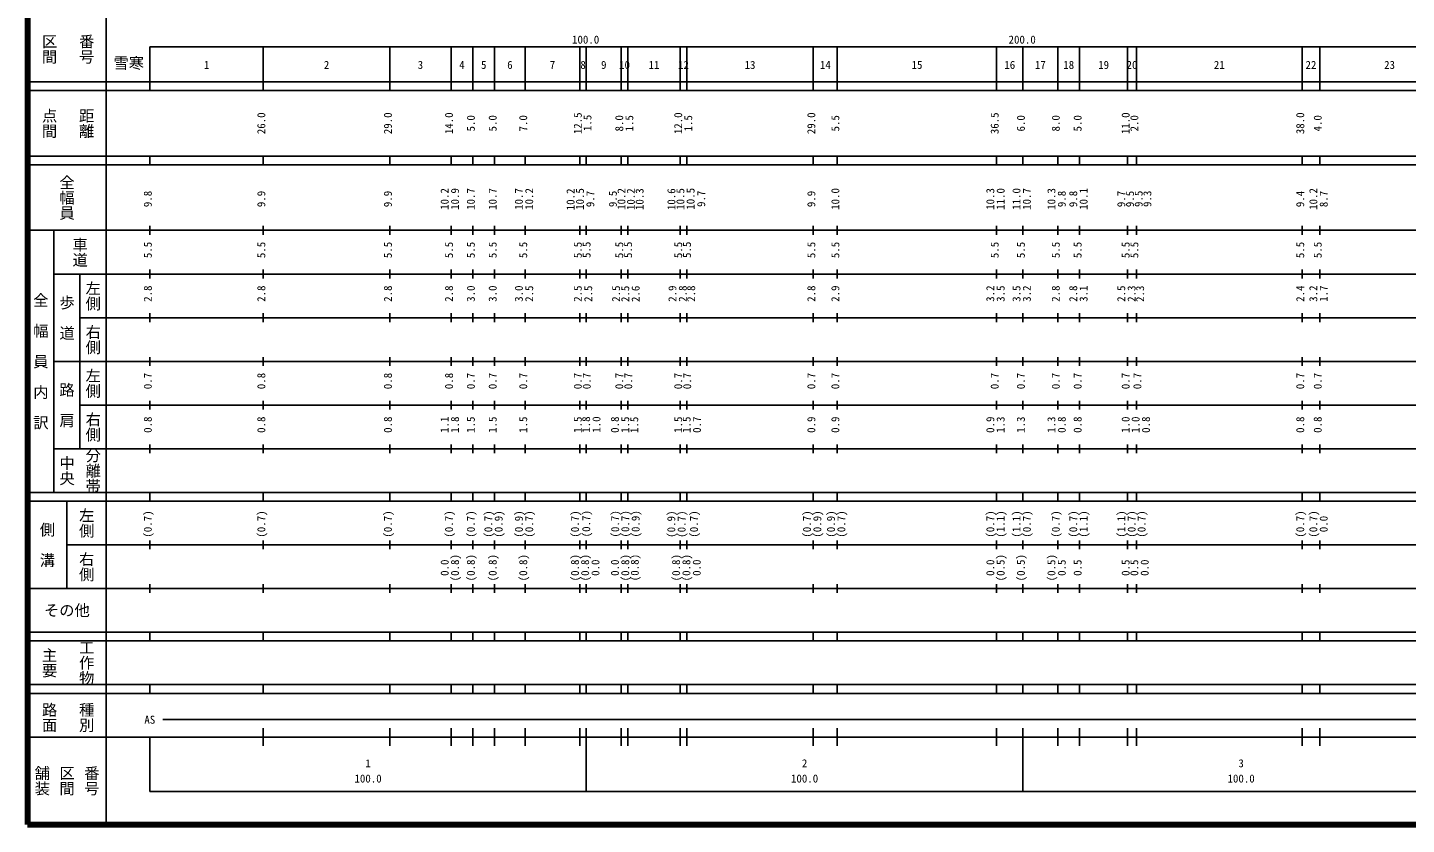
# Model space of a CAD drawing. Units: millimetres on the paper, enlarged 1000 times. Extents: x 40000 to 680000, y 20000 to 380000.
# Drawn here: x 40000 to 355869, y 20000 to 202409 of the extents above; entities that cross this region are included whole.
import ezdxf
from ezdxf.enums import TextEntityAlignment as Align

# ---------------------------------------------------------------- set-up
doc = ezdxf.new("R2010")
doc.units = ezdxf.units.MM
doc.header["$LTSCALE"] = 1000
doc.layers.add('M-TTL', color=2, linetype='Continuous', lineweight=140)
doc.layers.add('M-TTL-BAND', color=7, linetype='Continuous', lineweight=25)
doc.layers.add('M-TTL-TXT', color=7, linetype='Continuous')
doc.styles.add('@ＭＳ ゴシック', font='')
doc.styles.add('ＭＳ ゴシック', font='')
doc.styles.get('@ＭＳ ゴシック').set_extended_font_data('@MS Gothic')
doc.styles.get('ＭＳ ゴシック').set_extended_font_data('MS Gothic')

msp = doc.modelspace()

# ---------------------------------------------------------------- linework, layer by layer
at = {"layer": 'M-TTL'}
for p, q in [((40000, 380000), (40000, 20000)), ((40000, 20000), (680000, 20000))]:
    msp.add_line(p, q, dxfattribs=at)
at = {"layer": 'M-TTL-BAND'}
for p, q in [((58000, 370000), (58000, 20000)), ((68000, 198000), (579000, 198000)), ((68000, 198000), (68000, 188000)), ((94000, 188000), (94000, 198000)), ((123000, 188000), (123000, 198000)), ((137000, 188000), (137000, 198000)), ((142000, 188000), (142000, 198000)), ((147000, 188000), (147000, 198000)), ((154000, 188000), (154000, 198000)), ((166500, 188000), (166500, 198000)), ((168000, 188000), (168000, 198000)), ((176000, 188000), (176000, 198000)), ((177500, 188000), (177500, 198000)), ((189500, 188000), (189500, 198000)), ((191000, 188000), (191000, 198000)), ((220000, 188000), (220000, 198000)), ((225500, 188000), (225500, 198000)), ((262000, 188000), (262000, 198000)), ((268000, 188000), (268000, 198000)), ((276000, 188000), (276000, 198000)), ((281000, 188000), (281000, 198000)), ((292000, 188000), (292000, 198000)), ((294000, 188000), (294000, 198000)), ((332000, 188000), (332000, 198000)), ((336000, 188000), (336000, 198000)), ((40000, 190000), (579000, 190000)), ((40000, 188000), (579000, 188000)), ((40000, 173000), (579000, 173000)), ((40000, 171000), (579000, 171000)), ((68000, 171000), (68000, 173000)), ((94000, 171000), (94000, 173000)), ((123000, 171000), (123000, 173000)), ((137000, 171000), (137000, 173000)), ((142000, 171000), (142000, 173000)), ((147000, 171000), (147000, 173000)), ((154000, 171000), (154000, 173000)), ((166500, 171000), (166500, 173000)), ((168000, 171000), (168000, 173000)), ((176000, 171000), (176000, 173000)), ((177500, 171000), (177500, 173000)), ((189500, 171000), (189500, 173000)), ((191000, 171000), (191000, 173000)), ((220000, 171000), (220000, 173000)), ((225500, 171000), (225500, 173000)), ((262000, 171000), (262000, 173000)), ((268000, 171000), (268000, 173000)), ((276000, 171000), (276000, 173000)), ((281000, 171000), (281000, 173000)), ((292000, 171000), (292000, 173000)), ((294000, 171000), (294000, 173000)), ((332000, 171000), (332000, 173000)), ((336000, 171000), (336000, 173000)), ((40000, 156000), (579000, 156000)), ((46000, 96000), (46000, 156000)), ((68000, 155000), (68000, 157000)), ((94000, 155000), (94000, 157000)), ((123000, 155000), (123000, 157000)), ((137000, 155000), (137000, 157000)), ((142000, 155000), (142000, 157000)), ((147000, 155000), (147000, 157000)), ((154000, 155000), (154000, 157000)), ((166500, 155000), (166500, 157000)), ((168000, 155000), (168000, 157000)), ((176000, 155000), (176000, 157000)), ((177500, 155000), (177500, 157000)), ((189500, 155000), (189500, 157000)), ((191000, 155000), (191000, 157000)), ((220000, 155000), (220000, 157000)), ((225500, 155000), (225500, 157000)), ((262000, 155000), (262000, 157000)), ((268000, 155000), (268000, 157000)), ((276000, 155000), (276000, 157000)), ((281000, 155000), (281000, 157000)), ((292000, 155000), (292000, 157000)), ((294000, 155000), (294000, 157000)), ((332000, 155000), (332000, 157000)), ((336000, 155000), (336000, 157000)), ((46000, 146000), (579000, 146000)), ((52000, 146000), (52000, 106000)), ((68000, 145000), (68000, 147000)), ((94000, 145000), (94000, 147000)), ((123000, 145000), (123000, 147000)), ((137000, 145000), (137000, 147000)), ((142000, 145000), (142000, 147000)), ((147000, 145000), (147000, 147000)), ((154000, 145000), (154000, 147000)), ((166500, 145000), (166500, 147000)), ((168000, 145000), (168000, 147000)), ((176000, 145000), (176000, 147000)), ((177500, 145000), (177500, 147000)), ((189500, 145000), (189500, 147000)), ((191000, 145000), (191000, 147000)), ((220000, 145000), (220000, 147000)), ((225500, 145000), (225500, 147000)), ((262000, 145000), (262000, 147000)), ((268000, 145000), (268000, 147000)), ((276000, 145000), (276000, 147000)), ((281000, 145000), (281000, 147000)), ((292000, 145000), (292000, 147000)), ((294000, 145000), (294000, 147000)), ((332000, 145000), (332000, 147000)), ((336000, 145000), (336000, 147000)), ((52000, 136000), (579000, 136000)), ((68000, 135000), (68000, 137000)), ((94000, 135000), (94000, 137000)), ((123000, 135000), (123000, 137000)), ((137000, 135000), (137000, 137000)), ((142000, 135000), (142000, 137000)), ((147000, 135000), (147000, 137000)), ((154000, 135000), (154000, 137000)), ((166500, 135000), (166500, 137000)), ((168000, 135000), (168000, 137000)), ((176000, 135000), (176000, 137000)), ((177500, 135000), (177500, 137000)), ((189500, 135000), (189500, 137000)), ((191000, 135000), (191000, 137000)), ((220000, 135000), (220000, 137000)), ((225500, 135000), (225500, 137000)), ((262000, 135000), (262000, 137000)), ((268000, 135000), (268000, 137000)), ((276000, 135000), (276000, 137000)), ((281000, 135000), (281000, 137000)), ((292000, 135000), (292000, 137000)), ((294000, 135000), (294000, 137000)), ((332000, 135000), (332000, 137000)), ((336000, 135000), (336000, 137000)), ((68000, 125000), (68000, 127000)), ((94000, 125000), (94000, 127000)), ((123000, 125000), (123000, 127000)), ((137000, 125000), (137000, 127000)), ((142000, 125000), (142000, 127000)), ((147000, 125000), (147000, 127000)), ((154000, 125000), (154000, 127000)), ((166500, 125000), (166500, 127000)), ((168000, 125000), (168000, 127000)), ((176000, 125000), (176000, 127000)), ((177500, 125000), (177500, 127000)), ((189500, 125000), (189500, 127000)), ((191000, 125000), (191000, 127000)), ((220000, 125000), (220000, 127000)), ((225500, 125000), (225500, 127000)), ((262000, 125000), (262000, 127000)), ((268000, 125000), (268000, 127000)), ((276000, 125000), (276000, 127000)), ((281000, 125000), (281000, 127000)), ((292000, 125000), (292000, 127000)), ((294000, 125000), (294000, 127000)), ((332000, 125000), (332000, 127000)), ((336000, 125000), (336000, 127000)), ((46000, 126000), (579000, 126000)), ((68000, 115000), (68000, 117000)), ((94000, 115000), (94000, 117000)), ((123000, 115000), (123000, 117000)), ((137000, 115000), (137000, 117000)), ((142000, 115000), (142000, 117000)), ((147000, 115000), (147000, 117000)), ((154000, 115000), (154000, 117000)), ((166500, 115000), (166500, 117000)), ((168000, 115000), (168000, 117000)), ((176000, 115000), (176000, 117000)), ((177500, 115000), (177500, 117000)), ((189500, 115000), (189500, 117000)), ((191000, 115000), (191000, 117000)), ((220000, 115000), (220000, 117000)), ((225500, 115000), (225500, 117000)), ((262000, 115000), (262000, 117000)), ((268000, 115000), (268000, 117000)), ((276000, 115000), (276000, 117000)), ((281000, 115000), (281000, 117000)), ((292000, 115000), (292000, 117000)), ((294000, 115000), (294000, 117000)), ((332000, 115000), (332000, 117000)), ((336000, 115000), (336000, 117000)), ((52000, 116000), (579000, 116000)), ((46000, 106000), (579000, 106000)), ((68000, 105000), (68000, 107000)), ((94000, 105000), (94000, 107000)), ((123000, 105000), (123000, 107000)), ((137000, 105000), (137000, 107000)), ((142000, 105000), (142000, 107000)), ((147000, 105000), (147000, 107000)), ((154000, 105000), (154000, 107000)), ((166500, 105000), (166500, 107000)), ((168000, 105000), (168000, 107000)), ((176000, 105000), (176000, 107000)), ((177500, 105000), (177500, 107000)), ((189500, 105000), (189500, 107000)), ((191000, 105000), (191000, 107000)), ((220000, 105000), (220000, 107000)), ((225500, 105000), (225500, 107000)), ((262000, 105000), (262000, 107000)), ((268000, 105000), (268000, 107000)), ((276000, 105000), (276000, 107000)), ((281000, 105000), (281000, 107000)), ((292000, 105000), (292000, 107000)), ((294000, 105000), (294000, 107000)), ((332000, 105000), (332000, 107000)), ((336000, 105000), (336000, 107000)), ((40000, 96000), (579000, 96000)), ((68000, 94000), (68000, 96000)), ((94000, 94000), (94000, 96000)), ((123000, 94000), (123000, 96000)), ((137000, 94000), (137000, 96000)), ((142000, 94000), (142000, 96000)), ((147000, 94000), (147000, 96000)), ((154000, 94000), (154000, 96000)), ((166500, 94000), (166500, 96000)), ((168000, 94000), (168000, 96000)), ((176000, 94000), (176000, 96000)), ((177500, 94000), (177500, 96000)), ((189500, 94000), (189500, 96000)), ((191000, 94000), (191000, 96000)), ((220000, 94000), (220000, 96000)), ((225500, 94000), (225500, 96000)), ((262000, 94000), (262000, 96000)), ((268000, 94000), (268000, 96000)), ((276000, 94000), (276000, 96000)), ((281000, 94000), (281000, 96000)), ((292000, 94000), (292000, 96000)), ((294000, 94000), (294000, 96000)), ((332000, 94000), (332000, 96000)), ((336000, 94000), (336000, 96000)), ((40000, 94000), (579000, 94000)), ((49000, 94000), (49000, 74000)), ((49000, 84000), (579000, 84000)), ((68000, 83000), (68000, 85000)), ((94000, 83000), (94000, 85000)), ((123000, 83000), (123000, 85000)), ((137000, 83000), (137000, 85000)), ((142000, 83000), (142000, 85000)), ((147000, 83000), (147000, 85000)), ((154000, 83000), (154000, 85000)), ((166500, 83000), (166500, 85000)), ((168000, 83000), (168000, 85000)), ((176000, 83000), (176000, 85000)), ((177500, 83000), (177500, 85000)), ((189500, 83000), (189500, 85000)), ((191000, 83000), (191000, 85000)), ((220000, 83000), (220000, 85000)), ((225500, 83000), (225500, 85000)), ((262000, 83000), (262000, 85000)), ((268000, 83000), (268000, 85000)), ((276000, 83000), (276000, 85000)), ((281000, 83000), (281000, 85000)), ((292000, 83000), (292000, 85000)), ((294000, 83000), (294000, 85000)), ((332000, 83000), (332000, 85000)), ((336000, 83000), (336000, 85000)), ((40000, 74000), (579000, 74000)), ((68000, 73000), (68000, 75000)), ((94000, 73000), (94000, 75000)), ((123000, 73000), (123000, 75000)), ((137000, 73000), (137000, 75000)), ((142000, 73000), (142000, 75000)), ((147000, 73000), (147000, 75000)), ((154000, 73000), (154000, 75000)), ((166500, 73000), (166500, 75000)), ((168000, 73000), (168000, 75000)), ((176000, 73000), (176000, 75000)), ((177500, 73000), (177500, 75000)), ((189500, 73000), (189500, 75000)), ((191000, 73000), (191000, 75000)), ((220000, 73000), (220000, 75000)), ((225500, 73000), (225500, 75000)), ((262000, 73000), (262000, 75000)), ((268000, 73000), (268000, 75000)), ((276000, 73000), (276000, 75000)), ((281000, 73000), (281000, 75000)), ((292000, 73000), (292000, 75000)), ((294000, 73000), (294000, 75000)), ((332000, 73000), (332000, 75000)), ((336000, 73000), (336000, 75000)), ((40000, 64000), (579000, 64000)), ((68000, 62000), (68000, 64000)), ((94000, 62000), (94000, 64000)), ((123000, 62000), (123000, 64000)), ((137000, 62000), (137000, 64000)), ((142000, 62000), (142000, 64000)), ((147000, 62000), (147000, 64000)), ((154000, 62000), (154000, 64000)), ((166500, 62000), (166500, 64000)), ((168000, 62000), (168000, 64000)), ((176000, 62000), (176000, 64000)), ((177500, 62000), (177500, 64000)), ((189500, 62000), (189500, 64000)), ((191000, 62000), (191000, 64000)), ((220000, 62000), (220000, 64000)), ((225500, 62000), (225500, 64000)), ((262000, 62000), (262000, 64000)), ((268000, 62000), (268000, 64000)), ((276000, 62000), (276000, 64000)), ((281000, 62000), (281000, 64000)), ((292000, 62000), (292000, 64000)), ((294000, 62000), (294000, 64000)), ((332000, 62000), (332000, 64000)), ((336000, 62000), (336000, 64000)), ((40000, 62000), (579000, 62000)), ((40000, 52000), (579000, 52000)), ((68000, 50000), (68000, 52000)), ((94000, 50000), (94000, 52000)), ((123000, 50000), (123000, 52000)), ((137000, 50000), (137000, 52000)), ((142000, 50000), (142000, 52000)), ((147000, 50000), (147000, 52000)), ((154000, 50000), (154000, 52000)), ((166500, 50000), (166500, 52000)), ((168000, 50000), (168000, 52000)), ((176000, 50000), (176000, 52000)), ((177500, 50000), (177500, 52000)), ((189500, 50000), (189500, 52000)), ((191000, 50000), (191000, 52000)), ((220000, 50000), (220000, 52000)), ((225500, 50000), (225500, 52000)), ((262000, 50000), (262000, 52000)), ((268000, 50000), (268000, 52000)), ((276000, 50000), (276000, 52000)), ((281000, 50000), (281000, 52000)), ((292000, 50000), (292000, 52000)), ((294000, 50000), (294000, 52000)), ((332000, 50000), (332000, 52000)), ((336000, 50000), (336000, 52000)), ((40000, 50000), (579000, 50000)), ((71000, 44000), (565000, 44000)), ((94000, 38000), (94000, 42000)), ((123000, 38000), (123000, 42000)), ((137000, 38000), (137000, 42000)), ((142000, 38000), (142000, 42000)), ((147000, 38000), (147000, 42000)), ((154000, 38000), (154000, 42000)), ((166500, 38000), (166500, 42000)), ((168000, 27500), (168000, 42000)), ((176000, 38000), (176000, 42000)), ((177500, 38000), (177500, 42000)), ((189500, 38000), (189500, 42000)), ((191000, 38000), (191000, 42000)), ((220000, 38000), (220000, 42000)), ((225500, 38000), (225500, 42000)), ((262000, 38000), (262000, 42000)), ((268000, 27500), (268000, 42000)), ((276000, 38000), (276000, 42000)), ((281000, 38000), (281000, 42000)), ((292000, 38000), (292000, 42000)), ((294000, 38000), (294000, 42000)), ((332000, 38000), (332000, 42000)), ((336000, 38000), (336000, 42000)), ((40000, 40000), (579000, 40000)), ((68000, 40000), (68000, 27500)), ((68000, 27500), (579000, 27500))]:
    msp.add_line(p, q, dxfattribs=at)

# ---------------------------------------------------------------- texts
at = {"layer": 'M-TTL-BAND', "style": '@ＭＳ ゴシック'}
for s, p in [('区間', (45000, 197500)), ('番号', (53500, 197500)), ('点間', (45000, 180500)), ('距離', (53500, 180500)), ('全幅員', (49000, 163500)), ('車道', (52000, 151000)), ('左側', (55000, 141000)), ('全\u3000幅\u3000員\u3000内\u3000訳', (43000, 126000)), ('歩\u3000道', (49000, 136000)), ('右側', (55000, 131000)), ('左側', (55000, 121000)), ('路\u3000肩', (49000, 116000)), ('右側', (55000, 111000)), ('中央', (49000, 101000)), ('分離帯', (55000, 101000)), ('左側', (53500, 89000)), ('側\u3000溝', (44500, 84000)), ('右側', (53500, 79000)), ('主要', (45000, 57000)), ('工作物', (53500, 57000)), ('路面', (45000, 44500)), ('種別', (53500, 44500)), ('舗装', (43333, 30000)), ('区間', (49000, 30000)), ('番号', (54667, 30000))]:
    msp.add_text(s, height=2566, rotation=270, dxfattribs=at).set_placement(p, align=Align.MIDDLE_CENTER)
at = {"layer": 'M-TTL-BAND', "style": 'ＭＳ ゴシック'}
for s, p in [('100.0', (167844, 198195)), ('200.0', (267844, 198195)), ('1', (81000, 192405)), ('2', (108500, 192405)), ('3', (130000, 192405)), ('4', (139500, 192405)), ('5', (144500, 192405)), ('6', (150500, 192405)), ('7', (160250, 192405)), ('8', (167250, 192405)), ('9', (172000, 192405)), ('10', (176750, 192405)), ('11', (183500, 192405)), ('12', (190250, 192405)), ('13', (205500, 192405)), ('14', (222750, 192405)), ('15', (243750, 192405)), ('16', (265000, 192405)), ('17', (272000, 192405)), ('18', (278500, 192405)), ('19', (286500, 192405)), ('20', (293000, 192405)), ('21', (313000, 192405)), ('22', (334000, 192405)), ('23', (352000, 192405)), ('AS', (68000, 42500)), ('1', (118000, 32523)), ('2', (218000, 32523)), ('3', (318000, 32523)), ('100.0', (118000, 29033)), ('100.0', (218000, 29033)), ('100.0', (318000, 29033))]:
    msp.add_text(s, height=1833, dxfattribs=at).set_placement(p, align=Align.BOTTOM_CENTER)
for s, p in [('26.0', (95000, 180500)), ('29.0', (124000, 180500)), ('14.0', (138000, 180500)), ('5.0', (143000, 180500)), ('5.0', (148000, 180500)), ('7.0', (155000, 180500)), ('12.5', (167500, 180500)), ('1.5', (169717, 180590)), ('8.0', (177000, 180500)), ('1.5', (179307, 180500)), ('12.0', (190500, 180500)), ('1.5', (192807, 180500)), ('29.0', (221000, 180500)), ('5.5', (226500, 180500)), ('36.5', (263000, 180500)), ('6.0', (269000, 180500)), ('8.0', (277000, 180500)), ('5.0', (282000, 180500)), ('11.0', (293000, 180500)), ('2.0', (295000, 180500)), ('38.0', (333000, 180500)), ('4.0', (337000, 180500)), ('9.8', (69000, 163174)), ('9.9', (95000, 163174)), ('9.9', (124000, 163174)), ('10.2', (137000, 163174)), ('10.9', (139370, 163174)), ('10.7', (143000, 163174)), ('10.7', (148000, 163174)), ('10.7', (154000, 163174)), ('10.2', (156370, 163174)), ('10.2', (165844, 163086)), ('10.5', (168000, 163174)), ('9.7', (170370, 163174)), ('9.5', (175534, 163189)), ('10.2', (177500, 163174)), ('10.2', (179655, 163128)), ('10.3', (181662, 163128)), ('10.6', (188942, 163115)), ('10.5', (191000, 163174)), ('10.5', (193338, 163220)), ('9.7', (195778, 163220)), ('9.9', (221000, 163174)), ('10.0', (226500, 163174)), ('10.3', (262000, 163174)), ('11.0', (264370, 163174)), ('11.0', (268000, 163174)), ('10.7', (270370, 163174)), ('10.3', (276000, 163174)), ('9.8', (278370, 163174)), ('9.8', (281000, 163174)), ('10.1', (283370, 163174)), ('9.7', (292000, 163174)), ('9.5', (294000, 163174)), ('9.5', (295985, 163211)), ('9.3', (297985, 163211)), ('9.4', (333000, 163174)), ('10.2', (336000, 163174)), ('8.7', (338370, 163174)), ('5.5', (69000, 151500)), ('5.5', (95000, 151500)), ('5.5', (124000, 151500)), ('5.5', (138000, 151500)), ('5.5', (143000, 151500)), ('5.5', (148000, 151500)), ('5.5', (155000, 151500)), ('5.5', (167500, 151500)), ('5.5', (169514, 151537)), ('5.5', (177000, 151500)), ('5.5', (179014, 151537)), ('5.5', (190500, 151500)), ('5.5', (192514, 151537)), ('5.5', (221000, 151500)), ('5.5', (226500, 151500)), ('5.5', (263000, 151500)), ('5.5', (269000, 151500)), ('5.5', (277000, 151500)), ('5.5', (282000, 151500)), ('5.5', (293000, 151500)), ('5.5', (295000, 151500)), ('5.5', (333000, 151500)), ('5.5', (337000, 151500)), ('2.8', (69000, 141500)), ('2.8', (95000, 141500)), ('2.8', (124000, 141500)), ('2.8', (138000, 141500)), ('3.0', (143000, 141500)), ('3.0', (148000, 141500)), ('3.0', (154000, 141500)), ('2.5', (156370, 141500)), ('2.5', (167500, 141500)), ('2.5', (169892, 141483)), ('2.5', (176266, 141500)), ('2.5', (178377, 141458)), ('2.6', (180747, 141458)), ('2.9', (189179, 141500)), ('2.8', (191549, 141500)), ('2.8', (193470, 141504)), ('2.8', (221000, 141500)), ('2.9', (226500, 141500)), ('3.2', (262000, 141500)), ('3.5', (264370, 141500)), ('3.5', (268000, 141500)), ('3.2', (270370, 141500)), ('2.8', (277000, 141500)), ('2.8', (281000, 141500)), ('3.1', (283370, 141500)), ('2.5', (292000, 141500)), ('2.3', (294370, 141500)), ('2.3', (296321, 141471)), ('2.4', (333000, 141500)), ('3.2', (336000, 141500)), ('1.7', (338370, 141500)), ('0.7', (69000, 121500)), ('0.8', (95000, 121500)), ('0.8', (124000, 121500)), ('0.8', (138000, 121500)), ('0.7', (143000, 121500)), ('0.7', (148000, 121500)), ('0.7', (155000, 121500)), ('0.7', (167500, 121500)), ('0.7', (169558, 121500)), ('0.7', (177000, 121500)), ('0.7', (179058, 121500)), ('0.7', (190500, 121500)), ('0.7', (192558, 121500)), ('0.7', (221000, 121500)), ('0.7', (226500, 121500)), ('0.7', (263000, 121500)), ('0.7', (269000, 121500)), ('0.7', (277000, 121500)), ('0.7', (282000, 121500)), ('0.7', (293000, 121500)), ('0.7', (295688, 121500)), ('0.7', (333000, 121500)), ('0.7', (337000, 121500)), ('0.8', (69000, 111500)), ('0.8', (95000, 111500)), ('0.8', (124000, 111500)), ('1.1', (137000, 111500)), ('1.8', (139370, 111500)), ('1.5', (143000, 111500)), ('1.5', (148000, 111500)), ('1.5', (155000, 111500)), ('1.5', (167500, 111500)), ('1.8', (169410, 111529)), ('1.0', (171780, 111529)), ('0.8', (176000, 111500)), ('1.5', (178370, 111500)), ('1.5', (180438, 111471)), ('1.5', (190500, 111500)), ('1.5', (192439, 111500)), ('0.7', (194809, 111500)), ('0.9', (221000, 111500)), ('0.9', (226500, 111500)), ('0.9', (262000, 111500)), ('1.3', (264370, 111500)), ('1.3', (269000, 111500)), ('1.3', (276000, 111500)), ('0.8', (278370, 111500)), ('0.8', (282000, 111500)), ('1.0', (293000, 111500)), ('1.0', (295285, 111500)), ('0.8', (297655, 111500)), ('0.8', (333000, 111500)), ('0.8', (337000, 111500)), ('(0.7)', (169440, 88837)), ('(0.7)', (69000, 88764)), ('(0.7)', (95000, 88764)), ('(0.7)', (124000, 88764)), ('(0.7)', (138000, 88764)), ('(0.7)', (143000, 88764)), ('(0.7)', (147000, 88764)), ('(0.9)', (149370, 88764)), ('(0.9)', (154000, 88764)), ('(0.7)', (156370, 88764)), ('(0.7)', (166858, 88764)), ('(0.7)', (176055, 88796)), ('(0.7)', (178381, 88801)), ('(0.9)', (180751, 88801)), ('(0.9)', (188913, 88727)), ('(0.7)', (191283, 88727)), ('(0.7)', (194111, 88764)), ('(0.7)', (220000, 88764)), ('(0.9)', (222370, 88764)), ('(0.9)', (225500, 88764)), ('(0.7)', (227870, 88764)), ('(0.7)', (262000, 88764)), ('(1.1)', (264370, 88764)), ('(1.1)', (268000, 88764)), ('(0.7)', (270370, 88764)), ('(0.7)', (277000, 88764)), ('(0.7)', (281000, 88764)), ('(1.1)', (283370, 88764)), ('(1.1)', (292000, 88764)), ('(0.7)', (294370, 88764)), ('(0.7)', (296652, 88764)), ('(0.7)', (333000, 88764)), ('(0.7)', (336000, 88764)), ('0.0', (338370, 88764)), ('0.0', (137000, 78764)), ('(0.8)', (139370, 78764)), ('(0.8)', (143000, 78764)), ('(0.8)', (148000, 78764)), ('(0.8)', (155000, 78764)), ('(0.8)', (166858, 78764)), ('(0.8)', (169175, 78764)), ('0.0', (171545, 78764)), ('0.0', (176000, 78764)), ('(0.8)', (178370, 78764)), ('(0.8)', (180556, 78793)), ('(0.8)', (190018, 78764)), ('(0.8)', (192377, 78764)), ('0.0', (194747, 78764)), ('0.0', (262000, 78764)), ('(0.5)', (264370, 78764)), ('(0.5)', (269000, 78764)), ('(0.5)', (276000, 78764)), ('0.5', (278370, 78764)), ('0.5', (282000, 78764)), ('0.5', (293000, 78764)), ('0.5', (294991, 78764)), ('0.0', (297361, 78764))]:
    msp.add_text(s, height=1833, rotation=90, dxfattribs=at).set_placement(p, align=Align.BOTTOM_CENTER)
msp.add_text('その他', height=2566, dxfattribs=at).set_placement((49000, 69000), align=Align.MIDDLE_CENTER)
at = {"layer": 'M-TTL-TXT', "style": 'ＭＳ ゴシック'}
msp.add_text('雪寒', height=2566, dxfattribs=at).set_placement((63171, 194283), align=Align.MIDDLE_CENTER)

doc.saveas('drawing.dxf')
